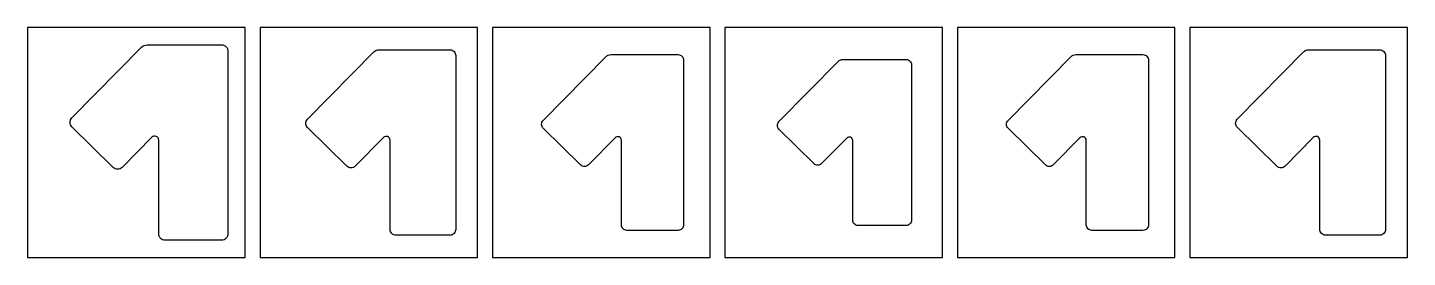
# Model space of a CAD drawing. Header units: millimetres. Extents: x 2153 to 8633, y 766 to 1846.
import ezdxf

# ---------------------------------------------------------------- set-up
doc = ezdxf.new("R2010")
doc.units = ezdxf.units.MM
doc.layers.add('5', color=1, linetype='Continuous')

msp = doc.modelspace()

# ---------------------------------------------------------------- linework, layer by layer
for points in [[(3065, 847.1), (2798.4, 847.1, -0.414214), (2769.3, 876.3), (2769.3, 1317.1, 0.670986), (2736.5, 1330.5), (2597.2, 1189, -0.414214), (2556, 1188.7), (2361.6, 1380.2, -0.414214), (2361.3, 1421.4), (2688.6, 1753.8, -0.200928), (2714.7, 1764.7), (3065, 1764.7, -0.414214), (3094.2, 1735.6), (3094.2, 876.3, -0.414214)], [(4136.6, 870.1), (3883.3, 870.1, -0.414214), (3855.7, 897.8), (3855.7, 1316.5, 0.670986), (3824.5, 1329.3), (3692.2, 1194.9, -0.414214), (3653.1, 1194.6), (3468.4, 1376.5, -0.414214), (3468.1, 1415.6), (3779, 1731.4, -0.200928), (3803.8, 1741.8), (4136.6, 1741.8, -0.414214), (4164.3, 1714.1), (4164.3, 897.8, -0.414214)], [(5208.2, 893), (4968.3, 893, -0.414214), (4942, 919.2), (4942, 1316, 0.670986), (4912.5, 1328), (4787.2, 1200.7, -0.414214), (4750.1, 1200.5), (4575.1, 1372.7, -0.414214), (4574.8, 1409.8), (4869.5, 1709, -0.200928), (4893, 1718.9), (5208.2, 1718.9, -0.414214), (5234.5, 1692.7), (5234.5, 919.2, -0.414214)], [(6279.8, 916), (6053.2, 916, -0.414214), (6028.4, 940.7), (6028.4, 1315.4, 0.670986), (6000.6, 1326.8), (5882.2, 1206.6, -0.414214), (5847.2, 1206.3), (5681.9, 1369, -0.414214), (5681.6, 1404), (5959.9, 1686.6, -0.200928), (5982.1, 1695.9), (6279.8, 1695.9, -0.414214), (6304.6, 1671.2), (6304.6, 940.7, -0.414214)], [(7391.5, 893), (7151.5, 893, -0.414214), (7125.3, 919.2), (7125.3, 1316, 0.670986), (7095.8, 1328), (6970.4, 1200.7, -0.414214), (6933.4, 1200.5), (6758.4, 1372.7, -0.414214), (6758.1, 1409.8), (7052.7, 1709, -0.200928), (7076.2, 1718.9), (7391.5, 1718.9, -0.414214), (7417.7, 1692.7), (7417.7, 919.2, -0.414214)], [(8503.1, 870.1), (8249.8, 870.1, -0.414214), (8222.2, 897.8), (8222.2, 1316.5, 0.670986), (8191, 1329.3), (8058.7, 1194.9, -0.414214), (8019.6, 1194.6), (7834.9, 1376.5, -0.414214), (7834.6, 1415.6), (8145.5, 1731.4, -0.200928), (8170.3, 1741.8), (8503.1, 1741.8, -0.414214), (8530.8, 1714.1), (8530.8, 897.8, -0.414214)]]:
    msp.add_lwpolyline(points, format="xyb", close=True)
at = {"layer": '5'}
for points in [[(3175.4, 1845.9), (2153.5, 1845.9), (2153.5, 765.9), (3175.4, 765.9)], [(4267, 1845.9), (3245.1, 1845.9), (3245.1, 765.9), (4267, 765.9)], [(5358.6, 1845.9), (4336.8, 1845.9), (4336.8, 765.9), (5358.6, 765.9)], [(6450.2, 1845.9), (5428.4, 1845.9), (5428.4, 765.9), (6450.2, 765.9)], [(7541.9, 1845.9), (6520, 1845.9), (6520, 765.9), (7541.9, 765.9)], [(8633.5, 1845.9), (7611.6, 1845.9), (7611.6, 765.9), (8633.5, 765.9)]]:
    msp.add_lwpolyline(points, close=True, dxfattribs=at)

doc.saveas('drawing.dxf')
